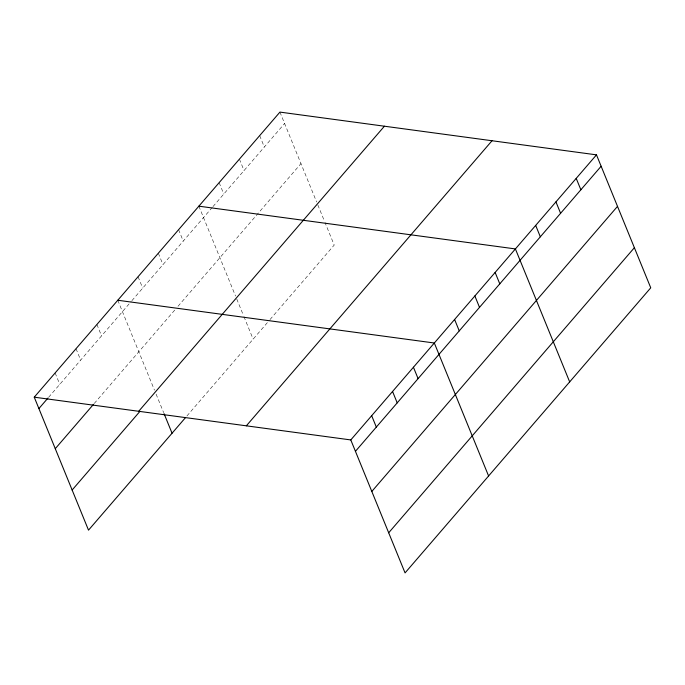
<?xml version="1.0" encoding="UTF-8"?>
<svg xmlns="http://www.w3.org/2000/svg" width="685" height="685" viewBox="0 0 685 685"><rect width="100%" height="100%" fill="white"/><g stroke="black" fill="none" stroke-linecap="round" stroke-linejoin="round"><path stroke-width="0.51" stroke-dasharray="3.42 2.57" d="M48.644 397.266L131.22 301.46M131.897 300.672L212.299 207.384M212.975 206.596L284.6 123.497M94.256 403.465L175.3 309.432M177.997 306.298L300.972 163.612M186.919 415.975L269.351 320.332M270.018 319.544L334.212 245.067L325.024 222.565M279.942 112.1L316.633 201.998M317.84 204.952L324.63 221.589M259.675 135.621L264.324 147.018M239.407 159.134L244.057 170.539M219.14 182.655L223.79 194.052M198.864 206.176L235.554 296.074M236.762 299.028L243.543 315.665M243.946 316.641L253.133 339.143M178.597 229.689L183.246 241.094M158.329 253.21L162.979 264.607M138.053 276.731L142.711 288.128M117.786 300.253L154.476 390.15M156.077 394.08L163.664 412.67M96.902 324.484L101.551 335.881M76.018 348.716L80.667 360.113M55.134 372.948L59.783 384.345"/><path stroke-width="1.03" d="M34.25 397.18L279.942 112.1L596.489 154.853L650.75 287.82L405.058 572.9L350.788 439.933L34.25 397.18L88.511 530.147L185.566 417.542M38.899 408.577L47.95 398.071M55.271 448.692L93.562 404.27M138.704 411.283L384.405 126.211M72.139 490.032L139.672 411.676M246.335 425.822L492.027 140.742M350.788 439.933L596.489 154.853M355.438 451.329L601.139 166.249M371.809 491.445L617.51 206.373M388.686 532.784L634.378 247.705M198.864 206.176L515.403 248.929L569.672 381.896M117.786 300.253L434.324 343.005L488.593 475.972M576.213 178.374L580.871 189.771M555.946 201.887L560.595 213.292M535.679 225.408L540.328 236.804M495.135 272.45L499.785 283.847M474.868 295.963L479.517 307.368M454.6 319.484L459.25 330.881M413.44 367.237L418.09 378.634M392.556 391.469L397.206 402.866M371.672 415.701L376.322 427.097M164.066 413.654L172.055 433.22"/></g></svg>
